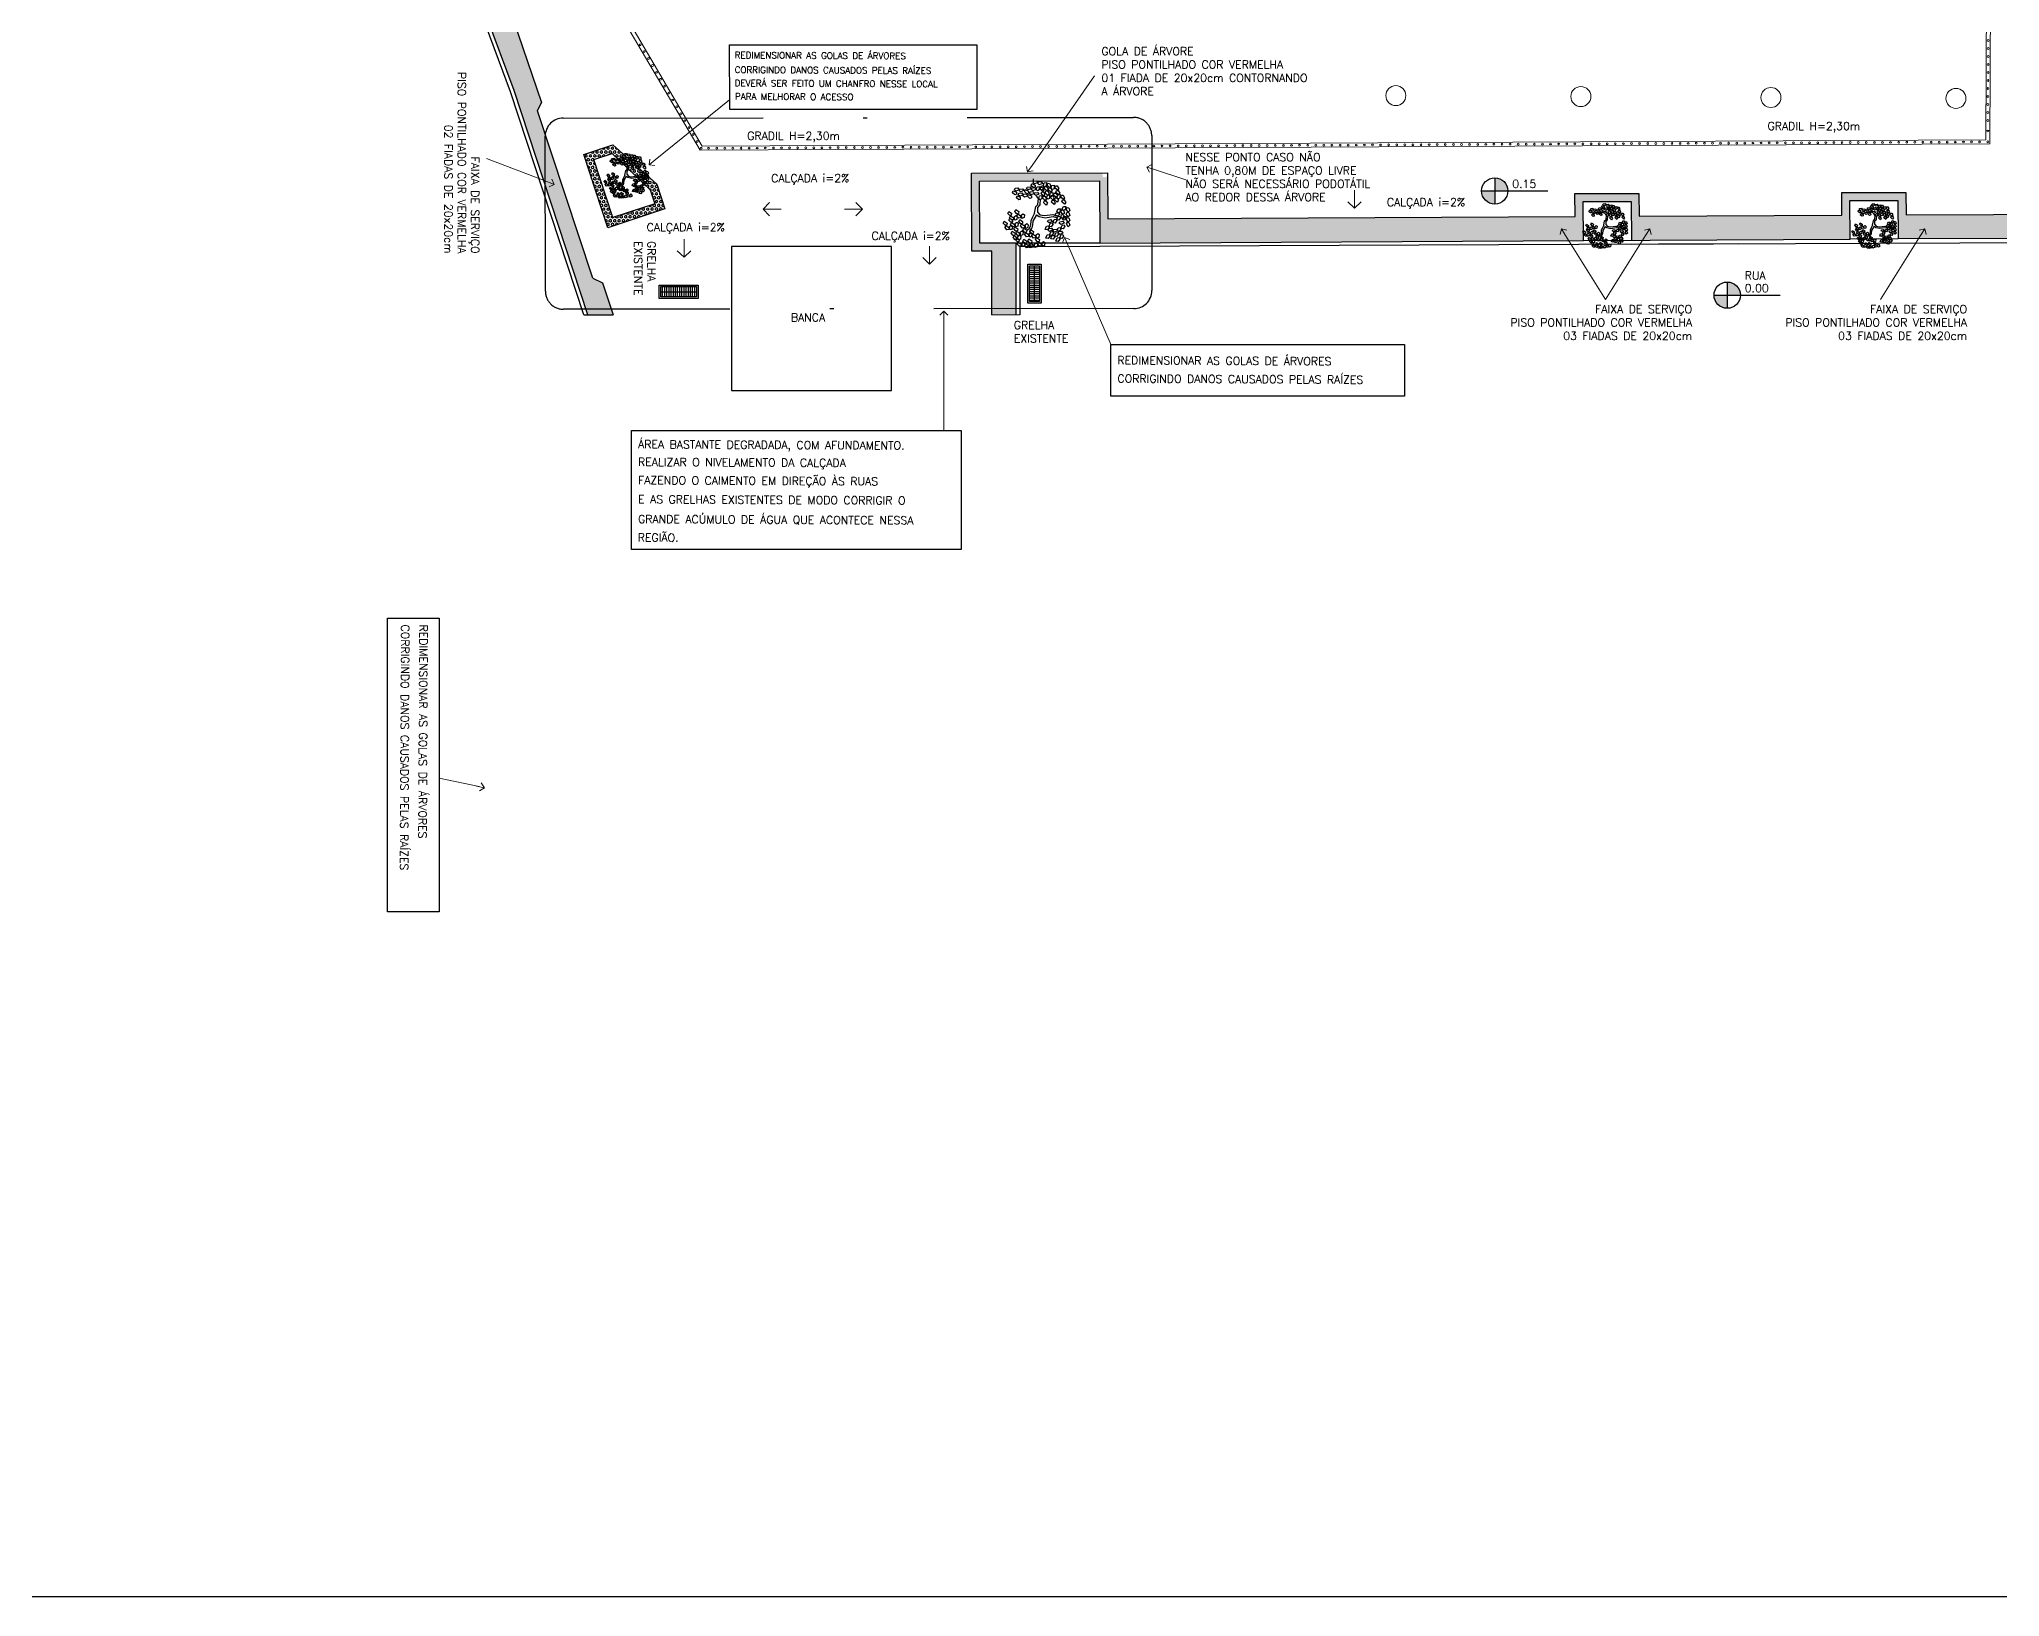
# Model space of a CAD drawing. Extents: x -1057 to 3416, y -340 to 4111.
# Drawn here: x 373.29 to 422.3, y 102.35 to 141.29 of the extents above; entities that cross this region are included whole.
import ezdxf

# ---------------------------------------------------------------- set-up
doc = ezdxf.new("R2010")
doc.units = 0
doc.header["$LTSCALE"] = 50
for name, pattern in [('CONTINU', [0]), ('DASHDOT', [1, 0.5, -0.25, 0, -0.25]), ('DGN Style 1', [0.003115, 5.18318e-06, -0.00311]), ('HIDDEN', [9.525, 6.35, -3.175])]:
    doc.linetypes.add(name, pattern=pattern)
doc.layers.add('0.1', color=8, linetype='Continuous', lineweight=13)
doc.layers.add('Margem A3', color=8, linetype='DGN Style 1', lineweight=0)
for name, color, linetype in [('HAC', 1, 'Continuous'), ('medir projeto', 6, 'Continuous'), ('OK', 96, 'Continuous')]:
    doc.layers.add(name, color=color, linetype=linetype)
doc.styles.add('60x100', font='romans.shx', dxfattribs={"height": 0.2})
doc.styles.add('80X50', font='romans.shx')
pattern_1 = [(0, (0, 0), (0, 6.985), [5.08, -1.905]), (90, (0, 0), (-6.985, 4e-16), [5.08, -1.905])]

# ---------------------------------------------------------------- blocks, each defined once
blk = doc.blocks.new('L', base_point=(1.368, 0.591))
at = {"color": 3, "lineweight": -2}
for p, q in [((1.275, 0.567), (1.306, 0.592)), ((1.288, 0.517), (1.275, 0.567)), ((1.281, 0.65), (1.312, 0.675)), ((1.294, 0.6), (1.281, 0.65)), ((1.317, 0.508), (1.288, 0.517)), ((1.322, 0.591), (1.294, 0.6)), ((1.306, 0.592), (1.336, 0.538)), ((1.312, 0.675), (1.342, 0.621)), ((1.336, 0.538), (1.317, 0.508)), ((1.342, 0.621), (1.322, 0.591)), ((1.337, 0.489), (1.356, 0.548)), ((1.376, 0.484), (1.337, 0.489)), ((1.356, 0.548), (1.391, 0.554)), ((1.404, 0.527), (1.376, 0.484)), ((1.391, 0.554), (1.404, 0.527))]:
    blk.add_line(p, q, dxfattribs=at)
blk = doc.blocks.new('Árvore-13')
at = {"color": 3}
for p, q in [((-0.8, 0.3), (-0.96, 0.41)), ((-0.8, 0.41), (-0.95, 0.5)), ((-0.36, 0.35), (-0.8, 0.41)), ((-0.37, 0.23), (-0.8, 0.3)), ((-0.13, 0.11), (-0.37, 0.23)), ((-0.07, 0.19), (-0.36, 0.35)), ((-0.07, -0.04), (-0.13, 0.11)), ((0.03, 0.07), (-0.07, 0.19)), ((0.03, 0.07), (0.32, 0.33)), ((0.12, -0.05), (0.28, 0.13)), ((0.28, 0.13), (0.42, 0.28)), ((0.32, 0.33), (0.41, 0.54)), ((0.41, 0.54), (0.48, 0.66)), ((0.42, 0.28), (0.5, 0.51)), ((0.48, 0.66), (0.57, 0.72)), ((0.5, 0.51), (0.63, 0.67)), ((0.57, 0.72), (0.61, 0.82)), ((0.63, 0.67), (0.78, 0.72)), ((-0.3, -0.39), (-0.42, -0.69)), ((-0.2, -0.45), (-0.31, -0.74)), ((-0.31, -0.74), (-0.24, -0.89)), ((-0.15, -0.3), (-0.3, -0.39)), ((-0.05, -0.38), (-0.2, -0.45)), ((-0.07, -0.04), (-0.15, -0.3)), ((0.12, -0.05), (-0.05, -0.38))]:
    blk.add_line(p, q, dxfattribs=at)
at = {"color": 3, "xscale": 3.048, "yscale": 3.048, "zscale": 3.048}
for p, rotation in [((-1.3, 0.88), 347.8021081598379), ((-0.93, 0.96), 295.0165150851705), ((-0.72, 1.45), 295.0165150851705), ((-0.49, 1.26), 295.0165150851705), ((-0.35, 0.69), 295.0165150851705), ((-0.25, 1.14), 295.0165150851705), ((0.17, 1.45), 190.1248425347958), ((0.35, 0.95), 190.1248425347958), ((0.58, 1.4), 190.1248425347958), ((0.68, 0.78), 190.1248425347958), ((0.85, 1.34), 190.1248425347958), ((1.21, 1.15), 190.1248425347958), ((1.32, 0.75), 190.1248425347958), ((-1.44, 0.37), 347.8021081598379), ((-1.13, 0.41), 347.8021081598379), ((-0.85, 0.46), 295.0165150851705), ((0.76, 0.27), 190.1248425347958), ((0.8, -0.3), 190.1248425347958), ((1.12, 0.57), 190.1248425347958), ((1.2, -0.32), 190.1248425347958), ((1.25, 0.04), 190.1248425347958), ((1.58, 0.11), 190.1248425347958), ((-0.1, -0.9), 66.16076666471405), ((-0.02, -1.19), 66.16076666471405), ((0.5, -1), 66.16076666471405), ((-0.45, -1.4), 66.16076666471405), ((0.62, -1.32), 66.16076666471405)]:
    blk.add_blockref('L', p, dxfattribs=dict(at, rotation=rotation))
for p in [(-1.39, -0.31), (-1.23, -0.88), (-1.05, -0.53), (-0.87, -1.13), (-0.85, -0.45), (-0.67, -1.02), (-0.45, -1.04), (-0.44, -0.54)]:
    blk.add_blockref('L', p, dxfattribs=at)
blk = doc.blocks.new('A$C27293851')
at = {"layer": 'Margem A3', "color": 7, "linetype": 'CONTINU', "lineweight": -2}
for points in [[(0.336, 0.975), (0.336, 0), (0, 0), (0, 0.975)], [(0.295, 0.934), (0.295, 0.041), (0.041, 0.041), (0.041, 0.934)]]:
    blk.add_lwpolyline(points, close=True, dxfattribs=at)
at = {"layer": 'medir projeto', "color": 7, "linetype": 'CONTINU', "lineweight": -2}
for p, q in [((0.041, 0.881), (0.295, 0.881)), ((0.041, 0.827), (0.295, 0.827)), ((0.041, 0.773), (0.295, 0.773)), ((0.041, 0.72), (0.295, 0.72)), ((0.041, 0.666), (0.295, 0.666)), ((0.041, 0.613), (0.295, 0.613)), ((0.041, 0.559), (0.295, 0.559)), ((0.041, 0.506), (0.295, 0.506)), ((0.168, 0.041), (0.168, 0.934)), ((0.041, 0.452), (0.295, 0.452)), ((0.041, 0.398), (0.295, 0.398)), ((0.041, 0.345), (0.295, 0.345)), ((0.041, 0.291), (0.295, 0.291)), ((0.041, 0.238), (0.295, 0.238)), ((0.041, 0.184), (0.295, 0.184)), ((0.041, 0.131), (0.295, 0.131)), ((0.041, 0.077), (0.295, 0.077))]:
    blk.add_line(p, q, dxfattribs=at)
blk = doc.blocks.new('_Open90')
at = {"color": 0, "linetype": 'ByBlock', "lineweight": -2}
for p, q in [((0, 0), (-1, 0)), ((-0.5, 0.5), (0, 0)), ((0, 0), (-0.5, -0.5))]:
    blk.add_line(p, q, dxfattribs=at)

msp = doc.modelspace()

# ---------------------------------------------------------------- hatches: boundary and pattern name
at = {"layer": 'HAC'}
h = msp.add_hatch(dxfattribs=at)
h.set_pattern_fill('HEX', color=256, scale=0.01, angle=90.06446, style=0)
h.paths.add_polyline_path([(383.753, 146.484), (383.732, 146.642), (383.134, 146.589), (383.165, 146.359), (384.462, 141.914), (384.815, 140.961), (385.359, 141.147), (385.032, 142.103)])
h = msp.add_hatch(dxfattribs=at)
h.set_pattern_fill('HEX', color=256, scale=0.01, angle=90.06446, style=0)
h.paths.add_polyline_path([(385.747, 139.505), (385.851, 139.711), (385.359, 141.147), (384.815, 140.961), (385.168, 140.008), (386.466, 136.056), (386.466, 137.33)])
h.paths.add_polyline_path([(386.466, 137.33), (386.466, 136.056), (386.963, 134.542), (387.595, 134.543), (387.378, 135.204), (387.129, 135.322)])
h.paths.add_polyline_path([(387.595, 134.543), (386.963, 134.542), (387.009, 134.403), (387.641, 134.403)])
h = msp.add_hatch(dxfattribs=at)
h.set_pattern_fill('HEX', color=256, scale=0.01, angle=90.06446, style=0)
h.paths.add_polyline_path([(388.936, 137.051), (388.732, 137.67), (388.52, 137.859), (388.495, 137.836), (388.463, 137.884), (388.472, 137.901), (388.421, 137.946), (388.416, 137.945), (388.432, 137.899), (388.405, 137.873), (388.372, 137.921), (388.388, 137.952), (388.41, 137.947), (388.399, 137.966), (388.281, 138.071), (388.26, 138.04), (388.218, 138.081), (388.228, 138.117), (388.186, 138.155), (388.185, 138.144), (388.155, 138.128), (388.136, 138.149), (388.147, 138.189), (388.099, 138.232), (388.111, 138.212), (388.091, 138.183), (388.11, 138.183), (388.135, 138.141), (388.114, 138.11), (388.072, 138.15), (388.083, 138.188), (388.048, 138.222), (388.057, 138.255), (388.074, 138.255), (388.016, 138.306), (388.015, 138.285), (387.985, 138.269), (387.966, 138.29), (387.979, 138.338), (387.63, 138.649), (386.904, 138.41), (387.504, 136.581)])
h.paths.add_polyline_path([(387.156, 138.282), (387.615, 138.433), (387.777, 138.28), (387.78, 138.289), (387.832, 138.265), (387.834, 138.231), (387.83, 138.229), (387.867, 138.194), (387.884, 138.186), (387.885, 138.177), (388.027, 138.042), (388.035, 138.125), (388.027, 138.12), (388.007, 138.141), (388.021, 138.189), (388.058, 138.194), (388.057, 138.136), (388.035, 138.125), (388.027, 138.042), (388.286, 137.796), (388.296, 137.798), (388.305, 137.778), (388.349, 137.736), (388.357, 137.754), (388.406, 137.762), (388.426, 137.731), (388.377, 137.709), (388.391, 137.696), (388.392, 137.7), (388.426, 137.705), (388.438, 137.679), (388.426, 137.662), (388.569, 137.527), (388.683, 137.179), (387.632, 136.833)], flags=16)
h.paths.add_polyline_path([(387.679, 137.345), (387.646, 137.382), (387.662, 137.416), (387.71, 137.384), (387.707, 137.35)], flags=0)
h.paths.add_polyline_path([(387.732, 137.343), (387.722, 137.401), (387.748, 137.42), (387.74, 137.428), (387.756, 137.463), (387.804, 137.43), (387.801, 137.396), (387.771, 137.391), (387.767, 137.355)], flags=0)
h.paths.add_polyline_path([(387.803, 137.318), (387.771, 137.356), (387.786, 137.39), (387.835, 137.357), (387.831, 137.323)], flags=0)
h.paths.add_polyline_path([(387.648, 137.418), (387.617, 137.454), (387.612, 137.453), (387.58, 137.49), (387.595, 137.525), (387.644, 137.492), (387.643, 137.481), (387.663, 137.468), (387.656, 137.509), (387.683, 137.529), (387.706, 137.512), (387.701, 137.463), (387.679, 137.456), (387.676, 137.423)], flags=0)
h.paths.add_polyline_path([(387.856, 137.316), (387.847, 137.374), (387.869, 137.391), (387.872, 137.397), (387.921, 137.365), (387.917, 137.331), (387.889, 137.326), (387.888, 137.327)], flags=0)
h.paths.add_polyline_path([(387.581, 137.526), (387.549, 137.563), (387.565, 137.597), (387.613, 137.565), (387.61, 137.531)], flags=0)
h.paths.add_polyline_path([(387.858, 137.399), (387.826, 137.436), (387.841, 137.47), (387.89, 137.437), (387.886, 137.403)], flags=0)
h.paths.add_polyline_path([(387.983, 137.383), (387.983, 137.384), (387.983, 137.384)], flags=0)
h.paths.add_polyline_path([(387.653, 137.526), (387.621, 137.563), (387.636, 137.598), (387.685, 137.565), (387.681, 137.531)], flags=0)
h.paths.add_polyline_path([(387.706, 137.524), (387.697, 137.582), (387.724, 137.602), (387.747, 137.585), (387.742, 137.536)], flags=0)
h.paths.add_polyline_path([(387.805, 137.502), (387.773, 137.539), (387.788, 137.573), (387.837, 137.54), (387.833, 137.506)], flags=0)
h.paths.add_polyline_path([(387.477, 137.62), (387.445, 137.657), (387.46, 137.691), (387.509, 137.659), (387.505, 137.625)], flags=0)
h.paths.add_polyline_path([(387.622, 137.599), (387.59, 137.636), (387.605, 137.67), (387.654, 137.638), (387.65, 137.604)], flags=0)
h.paths.add_polyline_path([(387.53, 137.618), (387.521, 137.675), (387.549, 137.696), (387.537, 137.709), (387.553, 137.743), (387.601, 137.711), (387.598, 137.677), (387.57, 137.672), (387.566, 137.63)], flags=0)
h.paths.add_polyline_path([(387.858, 137.499), (387.849, 137.557), (387.869, 137.572), (387.854, 137.59), (387.869, 137.624), (387.918, 137.592), (387.914, 137.558), (387.898, 137.555), (387.898, 137.553), (387.948, 137.519), (387.945, 137.485), (387.917, 137.48), (387.891, 137.51)], flags=0)
h.paths.add_polyline_path([(387.985, 137.421), (387.953, 137.458), (387.968, 137.491), (387.961, 137.536), (387.988, 137.556), (388.01, 137.539), (388.005, 137.49), (387.983, 137.483), (388.017, 137.46), (388.013, 137.426)], flags=0)
h.paths.add_polyline_path([(387.774, 137.575), (387.742, 137.612), (387.758, 137.646), (387.808, 137.612), (387.806, 137.611), (387.803, 137.579)], flags=0)
h.paths.add_polyline_path([(388.069, 137.346), (388.06, 137.404), (388.087, 137.424), (388.109, 137.407), (388.104, 137.358)], flags=0)
h.paths.add_polyline_path([(387.623, 137.67), (387.614, 137.727), (387.641, 137.748), (387.663, 137.731), (387.658, 137.682)], flags=0)
h.paths.add_polyline_path([(387.446, 137.693), (387.414, 137.73), (387.43, 137.764), (387.478, 137.731), (387.475, 137.698)], flags=0)
h.paths.add_polyline_path([(387.734, 137.645), (387.702, 137.682), (387.717, 137.716), (387.766, 137.684), (387.762, 137.65)], flags=0)
h.paths.add_polyline_path([(387.787, 137.643), (387.778, 137.7), (387.805, 137.721), (387.828, 137.704), (387.823, 137.655)], flags=0)
h.paths.add_polyline_path([(387.539, 137.745), (387.507, 137.782), (387.522, 137.816), (387.519, 137.819), (387.534, 137.853), (387.583, 137.821), (387.579, 137.787), (387.571, 137.785), (387.567, 137.749)], flags=0)
h.paths.add_polyline_path([(387.703, 137.718), (387.671, 137.755), (387.686, 137.789), (387.735, 137.756), (387.731, 137.722)], flags=0)
h.paths.add_polyline_path([(387.604, 137.78), (387.595, 137.837), (387.622, 137.858), (387.645, 137.841), (387.64, 137.792)], flags=0)
h.paths.add_polyline_path([(388.126, 137.483), (388.145, 137.538), (388.179, 137.543), (388.19, 137.517), (388.163, 137.477)], flags=0)
h.paths.add_polyline_path([(387.673, 137.812), (387.64, 137.849), (387.656, 137.884), (387.704, 137.851), (387.701, 137.817)], flags=0)
h.paths.add_polyline_path([(388.188, 137.531), (388.207, 137.586), (388.241, 137.592), (388.253, 137.566), (388.225, 137.525)], flags=0)
h.paths.add_polyline_path([(388.207, 137.468), (388.226, 137.523), (388.26, 137.528), (388.272, 137.502), (388.244, 137.461)], flags=0)
h.paths.add_polyline_path([(387.726, 137.81), (387.716, 137.868), (387.744, 137.888), (387.766, 137.871), (387.761, 137.822)], flags=0)
h.paths.add_polyline_path([(387.52, 137.855), (387.488, 137.892), (387.503, 137.926), (387.552, 137.894), (387.548, 137.86)], flags=0)
h.paths.add_polyline_path([(388.114, 137.626), (388.133, 137.681), (388.167, 137.686), (388.179, 137.66), (388.151, 137.619)], flags=0)
h.paths.add_polyline_path([(388.292, 137.432), (388.311, 137.487), (388.344, 137.492), (388.356, 137.466), (388.329, 137.426)], flags=0)
h.paths.add_polyline_path([(387.642, 137.885), (387.61, 137.922), (387.625, 137.956), (387.673, 137.924), (387.67, 137.89)], flags=0)
h.paths.add_polyline_path([(388.161, 137.615), (388.172, 137.641), (388.221, 137.649), (388.241, 137.618), (388.188, 137.594)], flags=0)
h.paths.add_polyline_path([(388.27, 137.516), (388.289, 137.571), (388.322, 137.577), (388.327, 137.565), (388.338, 137.591), (388.309, 137.596), (388.269, 137.579), (388.242, 137.6), (388.253, 137.626), (388.302, 137.634), (388.316, 137.612), (388.33, 137.651), (388.364, 137.657), (388.375, 137.631), (388.349, 137.592), (388.386, 137.598), (388.407, 137.567), (388.354, 137.543), (388.329, 137.563), (388.334, 137.551), (388.307, 137.51)], flags=0)
h.paths.add_polyline_path([(388.177, 137.674), (388.196, 137.729), (388.23, 137.735), (388.241, 137.709), (388.214, 137.668)], flags=0)
h.paths.add_polyline_path([(388.354, 137.48), (388.373, 137.535), (388.407, 137.541), (388.419, 137.515), (388.391, 137.474)], flags=0)
h.paths.add_polyline_path([(388.15, 137.758), (388.161, 137.784), (388.209, 137.792), (388.23, 137.76), (388.177, 137.737)], flags=0)
h.paths.add_polyline_path([(388.306, 137.786), (388.325, 137.841), (388.358, 137.846), (388.37, 137.82), (388.343, 137.779)], flags=16)
h.paths.add_polyline_path([(387.67, 138.12), (387.633, 138.151), (387.642, 138.187), (387.695, 138.163), (387.697, 138.129)], flags=0)
h.paths.add_polyline_path([(388.307, 137.927), (388.331, 137.97), (388.368, 137.968), (388.355, 137.911), (388.322, 137.902)], flags=16)
h.paths.add_polyline_path([(388.278, 137.869), (388.289, 137.896), (388.338, 137.903), (388.359, 137.872), (388.305, 137.848)], flags=16)
h.paths.add_polyline_path([(388.5, 137.67), (388.467, 137.718), (388.483, 137.748), (388.511, 137.742), (388.527, 137.695)], flags=16)
h.paths.add_polyline_path([(387.688, 138.182), (387.662, 138.204), (387.674, 138.23), (387.723, 138.236), (387.742, 138.204)], flags=0)
h.paths.add_polyline_path([(387.766, 138.167), (387.74, 138.189), (387.752, 138.215), (387.8, 138.221), (387.82, 138.189)], flags=0)
h.paths.add_polyline_path([(388.416, 137.778), (388.406, 137.794), (388.406, 137.794), (388.373, 137.842), (388.389, 137.872), (388.417, 137.866), (388.424, 137.846), (388.462, 137.843), (388.449, 137.787)], flags=16)
h.paths.add_polyline_path([(387.608, 138.205), (387.57, 138.236), (387.58, 138.272), (387.633, 138.248), (387.635, 138.214)], flags=0)
h.paths.add_polyline_path([(388.131, 138.032), (388.09, 138.073), (388.099, 138.106), (388.127, 138.106), (388.153, 138.063)], flags=16)
h.paths.add_polyline_path([(388.499, 137.749), (388.466, 137.797), (388.482, 137.827), (388.51, 137.821), (388.526, 137.775)], flags=16)
h.paths.add_polyline_path([(387.878, 138.205), (387.851, 138.227), (387.863, 138.253), (387.912, 138.259), (387.932, 138.227)], flags=16)
h.paths.add_polyline_path([(387.704, 138.252), (387.677, 138.274), (387.689, 138.3), (387.738, 138.306), (387.758, 138.274)], flags=0)
h.paths.add_polyline_path([(387.626, 138.267), (387.6, 138.289), (387.612, 138.315), (387.66, 138.321), (387.68, 138.289)], flags=0)
h.paths.add_polyline_path([(387.955, 138.19), (387.929, 138.212), (387.941, 138.238), (387.989, 138.244), (388.009, 138.212)], flags=16)
h.paths.add_polyline_path([(387.826, 138.284), (387.799, 138.306), (387.811, 138.332), (387.86, 138.338), (387.88, 138.306)], flags=16)
h.paths.add_polyline_path([(387.882, 138.354), (387.892, 138.39), (387.945, 138.365), (387.947, 138.331), (387.919, 138.322)], flags=16)
h.paths.add_polyline_path([(387.903, 138.269), (387.877, 138.291), (387.889, 138.317), (387.937, 138.323), (387.957, 138.291)], flags=16)
h = msp.add_hatch(dxfattribs=at)
h.set_pattern_fill('HEX', color=256, scale=0.01, angle=90.06446, style=0)
h.paths.add_polyline_path([(400.836, 136.808), (400.005, 136.804), (400, 137.858), (399.886, 137.837), (399.866, 137.949), (396.595, 137.946), (396.604, 135.994), (397.103, 135.994), (397.11, 134.554), (397.702, 134.554), (397.694, 136.195), (396.803, 136.194), (396.796, 137.746), (399.801, 137.749), (399.808, 136.203), (400.839, 136.208)])
h.paths.add_polyline_path([(397.702, 134.554), (397.11, 134.554), (397.11, 134.405), (397.703, 134.407)])
h = msp.add_hatch(dxfattribs=at)
h.set_pattern_fill('HEX', color=256, scale=0.01, angle=90.06446, style=0)
h.paths.add_polyline_path([(411.344, 136.552), (411.45, 136.383), (411.526, 136.262), (411.893, 136.264), (411.891, 136.465), (411.883, 136.475), (411.891, 136.492), (411.885, 137.234), (413.085, 137.238), (413.093, 136.269), (418.561, 136.295), (418.557, 137.259), (419.757, 137.257), (419.761, 136.299), (428.686, 136.339), (428.499, 136.938), (419.958, 136.9), (419.956, 137.457), (418.356, 137.459), (418.358, 136.894), (413.288, 136.87), (413.283, 137.439), (411.683, 137.434), (411.688, 136.863), (400.838, 136.808), (400.839, 136.208), (411.526, 136.262), (411.45, 136.383)])
at = {"layer": 'medir projeto', "linetype": 'CONTINU', "lineweight": -2}
h = msp.add_hatch(dxfattribs=at)
h.set_pattern_fill('ANGLE', color=8)
h.set_pattern_definition(pattern_1)
h.paths.add_polyline_path([(385.948, 139.429), (385.269, 139.701), (386.466, 136.056), (386.465, 137.918)])
h = msp.add_hatch(dxfattribs=at)
h.set_pattern_fill('ANGLE', color=8)
h.set_pattern_definition(pattern_1)
h.paths.add_polyline_path([(400.005, 136.804), (400, 137.858), (399.886, 137.837), (399.866, 137.949), (396.595, 137.946), (396.604, 135.994), (397.103, 135.994), (397.11, 134.405), (397.703, 134.403), (397.694, 136.195), (396.803, 136.194), (396.796, 137.746), (399.801, 137.749), (399.808, 136.203), (400.839, 136.208), (400.836, 136.808)])
h.paths.add_polyline_path([(402.413, 137.607), (402.437, 137.659), (402.509, 137.61), (402.504, 137.559), (402.462, 137.552)], flags=17)
h.paths.add_polyline_path([(402.46, 137.498), (402.483, 137.55), (402.555, 137.501), (402.55, 137.45), (402.508, 137.443)], flags=17)
h = msp.add_hatch(color=7, dxfattribs=at)
h.dxf.hatch_style = 1
h.paths.add_polyline_path([(410.007, 137.5, 0.414214), (409.678, 137.829), (409.678, 137.5)])
h.paths.add_polyline_path([(409.678, 137.5), (409.349, 137.5, 0.414214), (409.678, 137.171)])
h = msp.add_hatch(color=7, dxfattribs=at)
h.dxf.hatch_style = 1
h.paths.add_polyline_path([(415.818, 134.894, 0.414214), (415.489, 135.223), (415.489, 134.894)])
h.paths.add_polyline_path([(415.489, 134.894), (415.161, 134.894, 0.414214), (415.489, 134.565)])

# ---------------------------------------------------------------- linework, layer by layer
at = {"layer": '0.1', "color": 8}
for p, q in [((386.056, 144.904), (389.813, 138.516)), ((386.154, 144.935), (389.87, 138.616)), ((421.978, 144.41), (421.951, 138.777)), ((422.078, 144.41), (422.05, 138.678)), ((389.87, 138.616), (421.951, 138.777)), ((389.813, 138.516), (422.05, 138.678))]:
    msp.add_line(p, q, dxfattribs=at)
at = {"layer": '0.1', "color": 7}
for p, q in [((406.174, 137.066), (406.006, 137.231)), ((406.174, 137.516), (406.174, 137.066)), ((406.174, 137.066), (406.342, 137.231)), ((391.388, 137.046), (391.553, 137.214)), ((391.839, 137.046), (391.388, 137.046)), ((391.388, 137.046), (391.553, 136.878)), ((393.424, 137.046), (393.875, 137.046)), ((393.875, 137.046), (393.71, 137.214)), ((393.875, 137.046), (393.71, 136.878)), ((389.413, 136.291), (389.413, 135.84)), ((389.413, 135.84), (389.245, 136.006)), ((389.413, 135.84), (389.581, 136.006)), ((395.548, 135.67), (395.38, 135.836)), ((395.548, 136.121), (395.548, 135.67)), ((395.548, 135.67), (395.716, 135.836))]:
    msp.add_line(p, q, dxfattribs=at)
for points in [[(398.112, 138.138), (399.675, 140.381)], [(388.695, 138.278), (390.549, 139.782)], [(385.982, 137.734), (384.473, 138.314)], [(401.172, 138.039), (401.956, 137.778)], [(411.45, 136.383), (412.45, 134.788)], [(413.45, 136.383), (412.45, 134.788)], [(420.322, 136.383), (419.322, 134.788)], [(399.006, 136.153), (400.091, 133.643)], [(384.294, 122.606), (383.296, 122.817)]]:
    msp.add_lwpolyline(points, dxfattribs=at)
at = {"layer": '0.1', "color": 6}
msp.add_lwpolyline([(395.906, 134.296), (395.908, 131.512)], dxfattribs=at)
at = {"layer": '0.1', "color": 8}
for centre, radius in [((388.319, 141.155), 0.0225), ((422.013, 141.26), 0.0225), ((388.42, 140.983), 0.0225), ((388.522, 140.81), 0.0225), ((388.623, 140.637), 0.0225), ((422.01, 140.66), 0.0225), ((422.011, 140.86), 0.0225), ((422.012, 141.06), 0.0225), ((388.725, 140.465), 0.0225), ((388.826, 140.292), 0.0225), ((422.008, 140.26), 0.0225), ((422.009, 140.46), 0.0225), ((388.928, 140.12), 0.0225), ((389.029, 139.947), 0.0225), ((389.131, 139.774), 0.0225), ((407.206, 139.883), 0.25), ((411.831, 139.86), 0.25), ((416.581, 139.837), 0.25), ((421.206, 139.814), 0.25), ((422.005, 139.66), 0.0225), ((422.006, 139.86), 0.0225), ((422.007, 140.06), 0.0225), ((389.232, 139.602), 0.0225), ((389.334, 139.429), 0.0225), ((389.435, 139.257), 0.0225), ((422.003, 139.26), 0.0225), ((422.004, 139.46), 0.0225), ((389.537, 139.084), 0.0225), ((389.638, 138.912), 0.0225), ((389.74, 138.739), 0.0225), ((410.668, 138.671), 0.0225), ((410.871, 138.672), 0.0225), ((411.073, 138.673), 0.0225), ((411.275, 138.674), 0.0225), ((411.478, 138.675), 0.0225), ((411.68, 138.676), 0.0225), ((411.883, 138.677), 0.0225), ((412.085, 138.678), 0.0225), ((412.287, 138.679), 0.0225), ((412.49, 138.68), 0.0225), ((412.692, 138.681), 0.0225), ((412.894, 138.682), 0.0225), ((413.097, 138.683), 0.0225), ((413.299, 138.684), 0.0225), ((413.501, 138.685), 0.0225), ((413.704, 138.686), 0.0225), ((413.906, 138.687), 0.0225), ((414.109, 138.688), 0.0225), ((414.311, 138.689), 0.0225), ((414.513, 138.69), 0.0225), ((414.716, 138.691), 0.0225), ((414.918, 138.692), 0.0225), ((415.12, 138.693), 0.0225), ((415.323, 138.694), 0.0225), ((415.525, 138.695), 0.0225), ((415.727, 138.696), 0.0225), ((415.93, 138.697), 0.0225), ((416.132, 138.698), 0.0225), ((416.335, 138.699), 0.0225), ((416.537, 138.7), 0.0225), ((416.739, 138.701), 0.0225), ((416.942, 138.702), 0.0225), ((417.144, 138.703), 0.0225), ((417.346, 138.704), 0.0225), ((417.549, 138.705), 0.0225), ((417.751, 138.706), 0.0225), ((417.953, 138.707), 0.0225), ((418.156, 138.708), 0.0225), ((418.358, 138.709), 0.0225), ((418.561, 138.71), 0.0225), ((418.763, 138.711), 0.0225), ((418.965, 138.712), 0.0225), ((419.168, 138.713), 0.0225), ((419.37, 138.714), 0.0225), ((419.572, 138.715), 0.0225), ((419.775, 138.716), 0.0225), ((419.977, 138.717), 0.0225), ((420.179, 138.718), 0.0225), ((420.382, 138.719), 0.0225), ((420.584, 138.72), 0.0225), ((420.787, 138.721), 0.0225), ((420.989, 138.722), 0.0225), ((421.191, 138.723), 0.0225), ((421.394, 138.724), 0.0225), ((421.596, 138.725), 0.0225), ((421.798, 138.726), 0.0225), ((422, 138.727), 0.0225), ((422.002, 138.999), 0.0225), ((389.841, 138.566), 0.0225), ((390.027, 138.567), 0.0225), ((390.23, 138.568), 0.0225), ((390.432, 138.569), 0.0225), ((390.634, 138.57), 0.0225), ((390.837, 138.571), 0.0225), ((391.039, 138.572), 0.0225), ((391.242, 138.573), 0.0225), ((391.444, 138.574), 0.0225), ((391.646, 138.575), 0.0225), ((391.849, 138.576), 0.0225), ((392.051, 138.577), 0.0225), ((392.253, 138.578), 0.0225), ((392.456, 138.579), 0.0225), ((392.658, 138.58), 0.0225), ((392.86, 138.581), 0.0225), ((393.063, 138.582), 0.0225), ((393.265, 138.583), 0.0225), ((393.468, 138.584), 0.0225), ((393.67, 138.585), 0.0225), ((393.872, 138.586), 0.0225), ((394.075, 138.587), 0.0225), ((394.277, 138.588), 0.0225), ((394.479, 138.589), 0.0225), ((394.682, 138.59), 0.0225), ((394.884, 138.591), 0.0225), ((395.086, 138.592), 0.0225), ((395.289, 138.593), 0.0225), ((395.491, 138.594), 0.0225), ((395.694, 138.595), 0.0225), ((395.896, 138.596), 0.0225), ((396.098, 138.598), 0.0225), ((396.301, 138.599), 0.0225), ((396.503, 138.6), 0.0225), ((396.705, 138.601), 0.0225), ((396.908, 138.602), 0.0225), ((397.11, 138.603), 0.0225), ((397.312, 138.604), 0.0225), ((397.515, 138.605), 0.0225), ((397.717, 138.606), 0.0225), ((397.92, 138.607), 0.0225), ((398.122, 138.608), 0.0225), ((398.324, 138.609), 0.0225), ((398.527, 138.61), 0.0225), ((398.729, 138.611), 0.0225), ((398.931, 138.612), 0.0225), ((399.134, 138.613), 0.0225), ((399.336, 138.614), 0.0225), ((399.538, 138.615), 0.0225), ((399.741, 138.616), 0.0225), ((399.943, 138.617), 0.0225), ((400.146, 138.618), 0.0225), ((400.348, 138.619), 0.0225), ((400.55, 138.62), 0.0225), ((400.753, 138.621), 0.0225), ((400.955, 138.622), 0.0225), ((401.157, 138.623), 0.0225), ((401.36, 138.624), 0.0225), ((401.562, 138.625), 0.0225), ((401.764, 138.626), 0.0225), ((401.967, 138.627), 0.0225), ((402.169, 138.628), 0.0225), ((402.372, 138.629), 0.0225), ((402.574, 138.63), 0.0225), ((402.776, 138.631), 0.0225), ((402.979, 138.632), 0.0225), ((403.181, 138.633), 0.0225), ((403.383, 138.634), 0.0225), ((403.586, 138.635), 0.0225), ((403.788, 138.636), 0.0225), ((403.99, 138.637), 0.0225), ((404.193, 138.638), 0.0225), ((404.395, 138.639), 0.0225), ((404.598, 138.64), 0.0225), ((404.8, 138.641), 0.0225), ((405.002, 138.642), 0.0225), ((405.205, 138.643), 0.0225), ((405.407, 138.644), 0.0225), ((405.609, 138.645), 0.0225), ((405.812, 138.646), 0.0225), ((406.014, 138.647), 0.0225), ((406.216, 138.648), 0.0225), ((406.419, 138.649), 0.0225), ((406.621, 138.65), 0.0225), ((406.824, 138.651), 0.0225), ((407.026, 138.652), 0.0225), ((407.228, 138.653), 0.0225), ((407.431, 138.654), 0.0225), ((407.633, 138.655), 0.0225), ((407.835, 138.656), 0.0225), ((408.038, 138.657), 0.0225), ((408.24, 138.658), 0.0225), ((408.442, 138.659), 0.0225), ((408.645, 138.66), 0.0225), ((408.847, 138.661), 0.0225), ((409.049, 138.663), 0.0225), ((409.252, 138.664), 0.0225), ((409.454, 138.665), 0.0225), ((409.657, 138.666), 0.0225), ((409.859, 138.667), 0.0225), ((410.061, 138.668), 0.0225), ((410.264, 138.669), 0.0225), ((410.466, 138.67), 0.0225)]:
    msp.add_circle(centre, radius, dxfattribs=at)
at = {"layer": 'Margem A3', "color": 7, "linetype": 'CONTINU', "lineweight": -2}
for p, q in [((385.074, 139.975), (384.367, 141.883)), ((385.168, 140.008), (384.462, 141.914)), ((385.032, 142.103), (385.851, 139.711)), ((386.904, 134.403), (385.074, 139.975)), ((387.009, 134.403), (385.168, 140.008)), ((385.747, 139.505), (385.851, 139.711)), ((387.129, 135.322), (385.747, 139.505)), ((386.904, 138.41), (387.63, 138.649)), ((387.504, 136.581), (386.904, 138.41)), ((387.156, 138.282), (387.615, 138.433)), ((387.632, 136.833), (387.156, 138.282)), ((387.615, 138.433), (388.569, 137.527)), ((387.63, 138.649), (388.732, 137.67)), ((388.569, 137.527), (388.683, 137.179)), ((388.732, 137.67), (388.936, 137.051)), ((411.885, 137.234), (413.085, 137.238)), ((411.893, 136.264), (411.885, 137.235)), ((413.085, 137.238), (413.093, 136.268)), ((388.936, 137.051), (387.504, 136.581)), ((388.683, 137.179), (387.632, 136.833)), ((399.808, 136.197), (411.893, 136.264)), ((411.893, 136.264), (418.561, 136.295)), ((413.094, 136.168), (437.288, 136.274)), ((430.088, 136.341), (419.761, 136.299)), ((397.703, 136.192), (397.703, 134.403)), ((415.773, 136.181), (397.803, 136.102)), ((397.803, 136.102), (397.803, 134.403)), ((387.129, 135.322), (387.378, 135.204)), ((387.378, 135.204), (387.641, 134.403))]:
    msp.add_line(p, q, dxfattribs=at)
for points in [[(397.103, 134.403), (397.103, 135.994), (396.604, 135.994), (396.595, 137.946), (400, 137.949), (400.005, 136.804), (411.688, 136.863), (411.683, 137.434), (413.283, 137.439), (413.288, 136.87), (418.358, 136.894), (418.356, 137.459), (419.956, 137.457), (419.958, 136.9), (428.688, 136.939)], [(396.803, 136.194), (396.796, 137.746), (399.801, 137.749), (399.808, 136.197), (396.803, 136.194)]]:
    msp.add_lwpolyline(points, dxfattribs=at)
for points in [[(418.561, 136.295), (418.557, 137.259), (419.757, 137.257), (419.761, 136.299)], [(394.601, 132.507), (394.601, 136.107), (390.601, 136.107), (390.601, 132.507)]]:
    msp.add_lwpolyline(points, close=True, dxfattribs=at)
at = {"layer": 'medir projeto', "color": 7, "linetype": 'CONTINU', "lineweight": -2}
for p, q in [((409.678, 137.829), (409.678, 137.171)), ((409.349, 137.5), (410.007, 137.5)), ((410.007, 137.5), (411.004, 137.5)), ((415.161, 134.894), (415.818, 134.894)), ((415.489, 135.223), (415.489, 134.565)), ((415.818, 134.894), (416.815, 134.894)), ((386.904, 134.403), (387.641, 134.403)), ((397.103, 134.405), (397.803, 134.408))]:
    msp.add_line(p, q, dxfattribs=at)
for points in [[(353.46, 275.599), (790.538, 275.599), (790.538, 102.35), (353.46, 102.35)], [(390.549, 141.156), (396.729, 141.156), (396.734, 139.535), (390.554, 139.535)], [(400.084, 133.662), (407.426, 133.662), (407.426, 132.37), (400.084, 132.37)], [(383.296, 126.821), (383.296, 119.479), (382.004, 119.479), (382.004, 126.821)]]:
    msp.add_lwpolyline(points, close=True, dxfattribs=at)
at = {"layer": 'medir projeto', "color": 6, "linetype": 'DASHDOT', "lineweight": -2, "ltscale": 0.2}
msp.add_lwpolyline([(400.655, 134.557), (386.398, 134.542, -0.414261), (385.946, 134.993), (385.943, 138.872, -0.414166), (386.394, 139.323), (400.652, 139.338, -0.414261), (401.103, 138.887), (401.106, 135.009, -0.414166)], format="xyb", close=True, dxfattribs=at)
at = {"layer": 'medir projeto', "color": 6, "linetype": 'CONTINU', "lineweight": -2}
msp.add_lwpolyline([(388.1, 131.512), (396.34, 131.512), (396.34, 128.532), (388.1, 128.532)], close=True, dxfattribs=at)
at = {"layer": 'medir projeto', "color": 7, "linetype": 'CONTINU', "lineweight": -2}
for centre in [(409.678, 137.5), (415.489, 134.894)]:
    msp.add_circle(centre, 0.329, dxfattribs=at)

# ---------------------------------------------------------------- block references
at = {"layer": '0.1', "color": 7, "yscale": 0.2, "zscale": 0.2}
for p, xscale, rotation in [((388.54, 138.152), 0.2, 219.0491630714577), ((386.168, 137.662), -0.2, 158.948097599897), ((397.997, 137.974), 0.2, 235.1227406938816), ((400.979, 138.093), 0.2, 164.2387833650152), ((398.927, 136.337), 0.2, 113.3715282882735), ((411.344, 136.552), 0.2, 122.09840074002), ((413.556, 136.552), 0.2, 57.90159925997998), ((420.429, 136.552), 0.2, 57.90159925997998), ((384.421, 122.58), -0.2, 168.0878426813786)]:
    msp.add_blockref('_Open90', p, dxfattribs=dict(at, xscale=xscale, rotation=rotation))
at = {"layer": '0.1', "color": 6, "xscale": 0.2, "yscale": 0.2, "zscale": 0.2, "rotation": 90.02906514601882}
msp.add_blockref('_Open90', (395.906, 134.496), dxfattribs=at)
at = {"layer": 'medir projeto', "color": 7, "linetype": 'CONTINU', "lineweight": -2}
msp.add_blockref('A$C27293851', (398.007, 134.695), dxfattribs=at)
at = {"layer": 'medir projeto', "color": 7, "linetype": 'CONTINU', "lineweight": -2, "rotation": 270}
msp.add_blockref('A$C27293851', (388.793, 135.148), dxfattribs=at)
at = {"layer": 'OK', "color": 3, "linetype": 'HIDDEN', "rotation": 196.6362105508732}
for p, xscale, yscale, zscale in [((387.973, 137.892), 0.3107660917594164, 0.3107660917594164, 0.3107660917594164), ((398.231, 136.936), 0.4661491376391244, 0.4661491376391244, 0.4661491376391244), ((412.442, 136.637), 0.3107660917594164, 0.3107660917594164, 0.3107660917594164), ((419.163, 136.639), 0.3107660917594164, 0.3107660917594164, 0.3107660917594164)]:
    msp.add_blockref('Árvore-13', p, dxfattribs=dict(at, xscale=xscale, yscale=yscale, zscale=zscale))

# ---------------------------------------------------------------- texts
at = {"layer": '0.1', "color": 7}
for s, height, rotation, style, p in [('REDIMENSIONAR AS GOLAS DE ÁRVORES', 0.16, 359.7175, '80X50', (390.678, 140.816)), ('CORRIGINDO DANOS CAUSADOS PELAS RAÍZES', 0.16, 359.7175, '80X50', (390.678, 140.45)), ('DEVERÁ SER FEITO UM CHANFRO NESSE LOCAL', 0.16, 359.7175, '80X50', (390.678, 140.117)), ('PARA MELHORAR O ACESSO', 0.16, 359.7175, '80X50', (390.686, 139.783)), ('0.15', 0.2, 359.7175, '80X50', (410.115, 137.578)), ('EXISTENTE', 0.2, 270, '60x100', (388.168, 136.249)), ('GRELHA', 0.2, 270, '60x100', (388.501, 136.249)), ('RUA', 0.2, 359.7175, '80X50', (415.927, 135.286)), ('0.00', 0.2, 359.7175, '80X50', (415.927, 134.972)), ('REDIMENSIONAR AS GOLAS DE ÁRVORES', 0.2, 359.7175, '80X50', (400.246, 133.167)), ('CORRIGINDO DANOS CAUSADOS PELAS RAÍZES', 0.2, 359.7175, '80X50', (400.246, 132.71)), ('ÁREA BASTANTE DEGRADADA, COM AFUNDAMENTO.', 0.2, 359.7175, '80X50', (388.263, 131.067)), ('REALIZAR O NIVELAMENTO DA CALÇADA ', 0.2, 359.7175, '80X50', (388.263, 130.625)), ('FAZENDO O CAIMENTO EM DIREÇÃO ÀS RUAS', 0.2, 359.7175, '80X50', (388.263, 130.168)), ('E AS GRELHAS EXISTENTES DE MODO CORRIGIR O', 0.2, 359.7175, '80X50', (388.263, 129.692)), ('GRANDE ACÚMULO DE ÁGUA QUE ACONTECE NESSA ', 0.2, 359.7175, '80X50', (388.263, 129.197)), ('REGIÃO.', 0.2, 359.7175, '80X50', (388.256, 128.735)), ('CORRIGINDO DANOS CAUSADOS PELAS RAÍZES', 0.2, 269.7175, '80X50', (382.345, 126.659)), ('REDIMENSIONAR AS GOLAS DE ÁRVORES', 0.2, 269.7175, '80X50', (382.802, 126.659))]:
    msp.add_text(s, height=height, rotation=rotation, dxfattribs=dict(at, style=style)).set_placement(p)
for s, style, p in [('GRADIL H=2,30m', '80X50', (416.498, 139.023)), ('GRADIL H=2,30m', '80X50', (390.992, 138.778)), ('CALÇADA i=2%%%', '80X50', (391.591, 137.718)), ('CALÇADA i=2%%%', '80X50', (406.982, 137.119)), ('CALÇADA i=2%%%', '80X50', (388.478, 136.492)), ('CALÇADA i=2%%%', '80X50', (394.1, 136.277)), ('BANCA', '60x100', (392.084, 134.238)), ('GRELHA', '60x100', (397.657, 134.046)), ('EXISTENTE', '60x100', (397.657, 133.712))]:
    msp.add_text(s, height=0.2, dxfattribs=dict(at, style=style)).set_placement(p)
at = {"layer": '0.1', "color": 7, "char_height": 0.2, "style": '60x100'}
for s, insert, attachment_point in [('GOLA DE ÁRVORE\\PPISO PONTILHADO COR VERMELHA \\P01 FIADA DE 20x20cm CONTORNANDO\\PA ÁRVORE', (399.846, 141.094), 1), ('NESSE PONTO CASO NÃO \\PTENHA 0,80M DE ESPAÇO LIVRE\\PNÃO SERÁ NECESSÁRIO PODOTÁTIL\\PAO REDOR DESSA ÁRVORE', (401.946, 138.444), 1), ('FAIXA DE SERVIÇO\\PPISO PONTILHADO COR VERMELHA \\P03 FIADAS DE 20x20cm', (414.612, 134.644), 3), ('FAIXA DE SERVIÇO\\PPISO PONTILHADO COR VERMELHA \\P03 FIADAS DE 20x20cm', (421.484, 134.644), 3)]:
    msp.add_mtext(s, dxfattribs=dict(at, insert=insert, attachment_point=attachment_point))
at = {"layer": '0.1', "color": 7, "insert": (384.29, 135.933), "char_height": 0.2, "attachment_point": 3, "rotation": 270, "style": '60x100'}
msp.add_mtext('FAIXA DE SERVIÇO\\PPISO PONTILHADO COR VERMELHA \\P02 FIADAS DE 20x20cm', dxfattribs=at)

doc.saveas('drawing.dxf')
